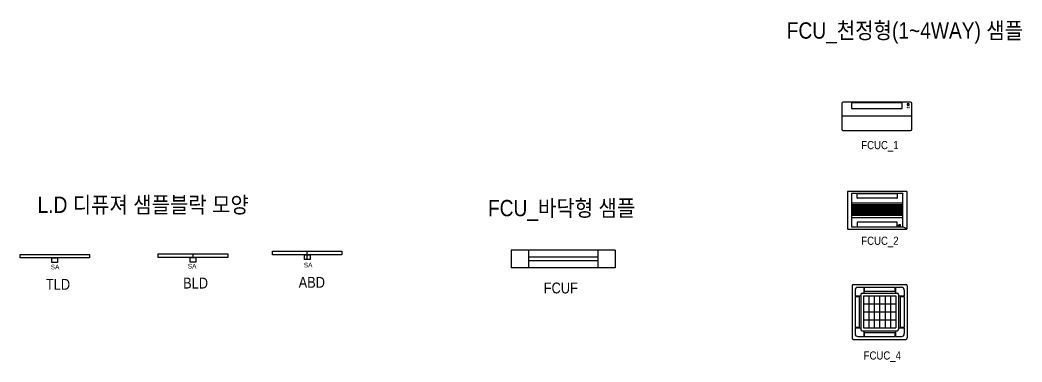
# Model space of a CAD drawing. Header units: millimetres. Extents: x 575 to 34690, y 1157 to 7057.
# Drawn here: x 17382 to 34690, y 1157 to 7053 of the extents above; entities that cross this region are included whole.
import ezdxf
from ezdxf.enums import TextEntityAlignment as Align

# ---------------------------------------------------------------- set-up
doc = ezdxf.new("R2010")
doc.units = ezdxf.units.MM
for name, color, linetype in [('MA', 15, 'Continuous'), ('SS-EQ', 2, 'Continuous'), ('덕트기구일람표', 1, 'Continuous'), ('면적', 1, 'Continuous')]:
    doc.layers.add(name, color=color, linetype=linetype)
doc.styles.get("Standard").update_dxf_attribs({"font": 'arial.ttf'})
doc.styles.add('경찰서', font='H2GTRM.TTF', dxfattribs={"width": 0.8})

# ---------------------------------------------------------------- blocks, each defined once
blk = doc.blocks.new('JArch_TLD')
at = {"layer": '면적'}
for points in [[(-600, 60), (600, 60), (600, 0), (-600, 0)], [(-50, 0), (50, 0), (50, -80), (-50, -80)]]:
    blk.add_lwpolyline(points, close=True, dxfattribs=at)
blk.add_attdef('SYSTEMTYPE', text='', height=80).set_placement((6, -156), align=Align.MIDDLE_CENTER)
blk = doc.blocks.new('JArch_BLD')
at = {"layer": '면적'}
blk.add_line((0, 0), (0, 60), dxfattribs=at)
for points in [[(-600, 60), (600, 60), (600, 0), (-600, 0)], [(-50, 0), (50, 0), (50, -80), (-50, -80)]]:
    blk.add_lwpolyline(points, close=True, dxfattribs=at)
blk.add_attdef('SYSTEMTYPE', text='', height=80).set_placement((-16, -152), align=Align.MIDDLE_CENTER)
blk = doc.blocks.new('JArch_ABD')
at = {"layer": '면적'}
blk.add_line((0, -80), (0, 60), dxfattribs=at)
for points in [[(-600, 60), (600, 60), (600, 0), (-600, 0)], [(-50, 0), (50, 0), (50, -80), (-50, -80)]]:
    blk.add_lwpolyline(points, close=True, dxfattribs=at)
blk.add_attdef('SYSTEMTYPE', text='', height=80).set_placement((15, -179), align=Align.MIDDLE_CENTER)
blk = doc.blocks.new('JArch_FCUF')
at = {"color": 2}
for p, q in [((-6, -1), (-6, 1)), ((-6, 1), (6, 1)), ((-4, -1), (-4, 1)), ((4, -1), (4, 1)), ((6, -1), (6, 1)), ((-6, -1), (6, -1))]:
    blk.add_line(p, q, dxfattribs=at)
at = {"color": 1}
for p, q in [((-4, 0.2), (4, 0.2)), ((-4, -0.2), (4, -0.2))]:
    blk.add_line(p, q, dxfattribs=at)
blk = doc.blocks.new('JArch_FCUC_2')
at = {"layer": 'SS-EQ', "linetype": 'Continuous'}
for p, q in [((-515, 315), (-515, -315)), ((505, 325), (-505, 325)), ((-445, 280), (-445, -280)), ((438, 288), (-437, 288)), ((-340, 288), (-437, 288)), ((-345, 210), (-345, 283)), ((-340, 288), (340, 288)), ((340, 205), (-340, 205)), ((438, 288), (340, 288)), ((345, 283), (345, 210)), ((445, -280), (445, 280)), ((445, -280), (445, 280)), ((515, -315), (515, 315)), ((-445, 128), (445, 128)), ((-440, -92), (-440, 93)), ((440, 93), (-440, 93)), ((440, 83), (-440, 83)), ((440, 80), (-440, 80)), ((440, 70), (-440, 70)), ((440, 68), (-440, 68)), ((440, 58), (-440, 58)), ((440, 55), (-440, 55)), ((440, 45), (-440, 45)), ((440, 43), (-440, 43)), ((440, 33), (-440, 33)), ((440, 30), (-440, 30)), ((440, 20), (-440, 20)), ((440, 18), (-440, 18)), ((440, 8), (-440, 8)), ((440, 5), (-440, 5)), ((440, -92), (440, 93)), ((-445, -127), (445, -127)), ((440, -5), (-440, -5)), ((440, -7), (-440, -7)), ((440, -17), (-440, -17)), ((440, -20), (-440, -20)), ((440, -30), (-440, -30)), ((440, -32), (-440, -32)), ((440, -42), (-440, -42)), ((440, -45), (-440, -45)), ((440, -55), (-440, -55)), ((440, -57), (-440, -57)), ((440, -67), (-440, -67)), ((440, -70), (-440, -70)), ((440, -80), (-440, -80)), ((440, -82), (-440, -82)), ((440, -92), (-440, -92)), ((-505, -325), (505, -325)), ((-437, -287), (438, -287)), ((-345, -209), (-345, -282)), ((340, -204), (-340, -204)), ((-340, -287), (340, -287)), ((340, -287), (438, -287)), ((345, -282), (345, -209)), ((382, -255), (382, -266)), ((398, -252), (385, -252)), ((385, -269), (398, -269)), ((401, -266), (401, -255)), ((512, -322), (443, -285))]:
    blk.add_line(p, q, dxfattribs=at)
blk.add_circle((0, 0), 0.5, dxfattribs=at)
for centre, radius, start, end in [((-505, 315), 10, 90, 180), ((-437, 280), 7.5, 90, 180), ((-437, 280), 7.5, 90, 180), ((-340, 283), 5, 90, 180), ((-340, 210), 5, 180, 270), ((340, 283), 5, 0, 90), ((340, 210), 5, 270, 0), ((438, 280), 7.5, 0, 90), ((438, 280), 7.5, 0, 90), ((505, 315), 10, 0, 90), ((-505, -315), 10, 180, 270), ((-437, -280), 7.5, 180, 270), ((-340, -209), 5, 90, 180), ((-340, -282), 5, 180, 270), ((340, -209), 5, 0, 90), ((340, -282), 5, 270, 0), ((385, -255), 3, 90, 180), ((385, -266), 3, 180, 270), ((398, -255), 3, 0, 90), ((398, -266), 3, 270, 0), ((438, -280), 7.5, 270, 0), ((438, -280), 7.5, 270, 0), ((505, -315), 10, 270, 0)]:
    blk.add_arc(centre, radius, start, end, dxfattribs=at)
for centre in [(371, -256), (371, -267)]:
    blk.add_ellipse(centre, major_axis=(-5.37, 0), ratio=0.48351, dxfattribs=at)
blk = doc.blocks.new('JArch_FCUC_4')
at = {"layer": 'SS-EQ', "color": 2}
for p, q in [((-476, 450), (-476, -450)), ((-451, 475), (449, 475)), ((-426, 375), (-426, 275)), ((-376, 425), (-276, 425)), ((-276, 425), (-276, 325)), ((-266, 425), (-266, 355)), ((-266, 425), (264, 425)), ((-266, 355), (264, 355)), ((264, 425), (264, 355)), ((274, 425), (274, 325)), ((274, 425), (374, 425)), ((424, 375), (424, 275)), ((474, 450), (474, -450)), ((-426, 275), (-326, 275)), ((-426, 265), (-426, -265)), ((-426, 265), (-356, 265)), ((-356, 265), (-356, -265)), ((-326, 300), (-326, -300)), ((-301, 325), (299, 325)), ((-281, 275), (279, 275)), ((-281, 275), (-281, -275)), ((-188, 275), (-188, -275)), ((-94, 275), (-94, -275)), ((-1, 275), (-1, -275)), ((92, 275), (92, -275)), ((186, 275), (186, -275)), ((279, 275), (279, -275)), ((324, 300), (324, -300)), ((324, 275), (424, 275)), ((354, 265), (424, 265)), ((354, 265), (354, -265)), ((424, 265), (424, -265)), ((-281, 138), (279, 138)), ((-281, 0), (279, 0)), ((-281, -137), (279, -137)), ((-426, -265), (-356, -265)), ((-426, -275), (-426, -375)), ((-426, -275), (-326, -275)), ((-301, -325), (299, -325)), ((-281, -275), (279, -275)), ((-276, -325), (-276, -425)), ((274, -325), (274, -425)), ((324, -275), (424, -275)), ((354, -265), (424, -265)), ((424, -275), (424, -375)), ((-451, -475), (449, -475)), ((-376, -425), (-276, -425)), ((-266, -355), (264, -355)), ((-266, -355), (-266, -425)), ((-266, -425), (264, -425)), ((264, -355), (264, -425)), ((274, -425), (374, -425))]:
    blk.add_line(p, q, dxfattribs=at)
blk.add_circle((-1, 0), 1, dxfattribs=at)
for centre, radius, start, end in [((-451, 450), 25, 90, 180), ((-376, 375), 50, 90, 180), ((374, 375), 50, 0, 90), ((449, 450), 25, 0, 90), ((-301, 300), 25, 90, 180), ((299, 300), 25, 0, 90), ((-301, -300), 25, 180, 270), ((299, -300), 25, 270, 0), ((-451, -450), 25, 180, 270), ((-376, -375), 50, 180, 270), ((374, -375), 50, 270, 0), ((449, -450), 25, 270, 0)]:
    blk.add_arc(centre, radius, start, end, dxfattribs=at)
blk = doc.blocks.new('JArch_FCUC_1')
at = {"layer": 'SS-EQ', "linetype": 'Continuous'}
for p, q in [((-598.751425, 230.248531), (-598.751463, -230.248531)), ((578.999975, 249.999931), (-579.000025, 249.999931)), ((598.751413, -230.248531), (598.751475, 230.248531)), ((598.751444, 0), (-598.751444, 0)), ((-579.000025, -250.000031), (578.999975, -250.000031)), ((527.069175, -211.727831), (527.069175, -197.769331)), ((530.564375, -194.274131), (554.522875, -194.274131)), ((554.522875, -215.223031), (530.564375, -215.223031)), ((558.018075, -197.769331), (558.018075, -211.727831))]:
    blk.add_line(p, q, dxfattribs=at)
blk.add_lwpolyline([(-438.664325, -136.738031), (438.627675, -136.738031), (438.627675, -230.747031), (-438.664325, -230.747031)], close=True, dxfattribs=at)
for centre, radius in [((-0.000025, 249.999931), 0.5), ((529.043675, -155.292231), 3.75), ((556.043675, -155.292231), 3.75)]:
    blk.add_circle(centre, radius, dxfattribs=at)
for centre, start, end in [((-579.000025, 230.248531), 90, 180), ((578.999975, 230.248531), 0, 90), ((-579.000025, -230.248531), 180, 270), ((578.999975, -230.248531), 270, 0)]:
    blk.add_arc(centre, 19.751438, start, end, dxfattribs=at)
for points, knots in [([(527.069275, -197.769131), (527.069175, -197.352931), (527.230075, -196.456931), (527.955875, -195.306731), (529.131275, -194.476531), (530.065875, -194.274131), (530.564375, -194.274131)], [2, 2, 2, 2, 3.6454378, 5.5373558, 7.2610944, 9.2307819, 9.2307819, 9.2307819, 9.2307819]), ([(530.564375, -215.223231), (530.095775, -215.223031), (529.200375, -215.041131), (528.071375, -214.292831), (527.271675, -213.161431), (527.069175, -212.226131), (527.069275, -211.727831)], [2, 2, 2, 2, 3.8515993, 5.5381773, 7.2619159, 9.2309006, 9.2309006, 9.2309006, 9.2309006]), ([(554.522775, -194.274131), (554.991475, -194.274131), (555.886875, -194.456031), (557.015875, -195.204331), (557.815575, -196.335731), (558.018075, -197.271031), (558.018175, -197.769131)], [2, 2, 2, 2, 3.8515993, 5.5381773, 7.2619159, 9.2309006, 9.2309006, 9.2309006, 9.2309006]), ([(558.018175, -211.727831), (558.018075, -212.185231), (557.836675, -213.100831), (557.059475, -214.264331), (555.895575, -215.041731), (554.980375, -215.223031), (554.522775, -215.223231)], [2, 2, 2, 2, 3.8072284, 5.6152673, 7.4233061, 9.2310777, 9.2310777, 9.2310777, 9.2310777])]:
    blk.add_open_spline(points, degree=3, knots=knots, dxfattribs=at)

msp = doc.modelspace()

# ---------------------------------------------------------------- block references
at = {"linetype": 'Continuous', "xscale": 150, "yscale": 150, "zscale": 150, "rotation": 180}
msp.add_blockref('JArch_FCUF', (26766, 2932), dxfattribs=at)
at = {"layer": 'MA', "color": 104, "xscale": -1, "rotation": 180}
msp.add_blockref('JArch_FCUC_1', (32183, 5393), dxfattribs=at)
at = {"layer": 'MA', "color": 104}
for name, p in [('JArch_FCUC_2', (32190, 3774)), ('JArch_FCUC_4', (32233, 2020))]:
    msp.add_blockref(name, p, dxfattribs=at)
at = {"layer": '면적'}
for name, p in [('JArch_TLD', (17982, 2950)), ('JArch_BLD', (20371, 2960)), ('JArch_ABD', (22344, 3006))]:
    msp.add_blockref(name, p, dxfattribs=at).add_auto_attribs({'SYSTEMTYPE': 'SA'})

# ---------------------------------------------------------------- texts
at = {"layer": '덕트기구일람표', "color": 7, "linetype": 'Continuous', "style": '경찰서', "width": 0.9}
for s, height, p in [('FCU_천정형(1~4WAY) 샘플', 281.25, (32668, 6873)), ('FCUC_1', 140.6, (32237, 4897)), ('L.D 디퓨져 샘플블락 모양', 281.25, (19510, 3867)), ('FCU_바닥형 샘플', 281.2, (26738, 3810)), ('FCUC_2', 140.6, (32237, 3247)), ('BLD', 187.5, (20415, 2517)), ('ABD', 187.5, (22423, 2530)), ('TLD', 187.5, (18039, 2495)), ('FCUF', 187.5, (26724, 2432)), ('FCUC_4', 140.6, (32278, 1268))]:
    msp.add_text(s, height=height, dxfattribs=at).set_placement(p, align=Align.MIDDLE_CENTER)

doc.saveas('drawing.dxf')
